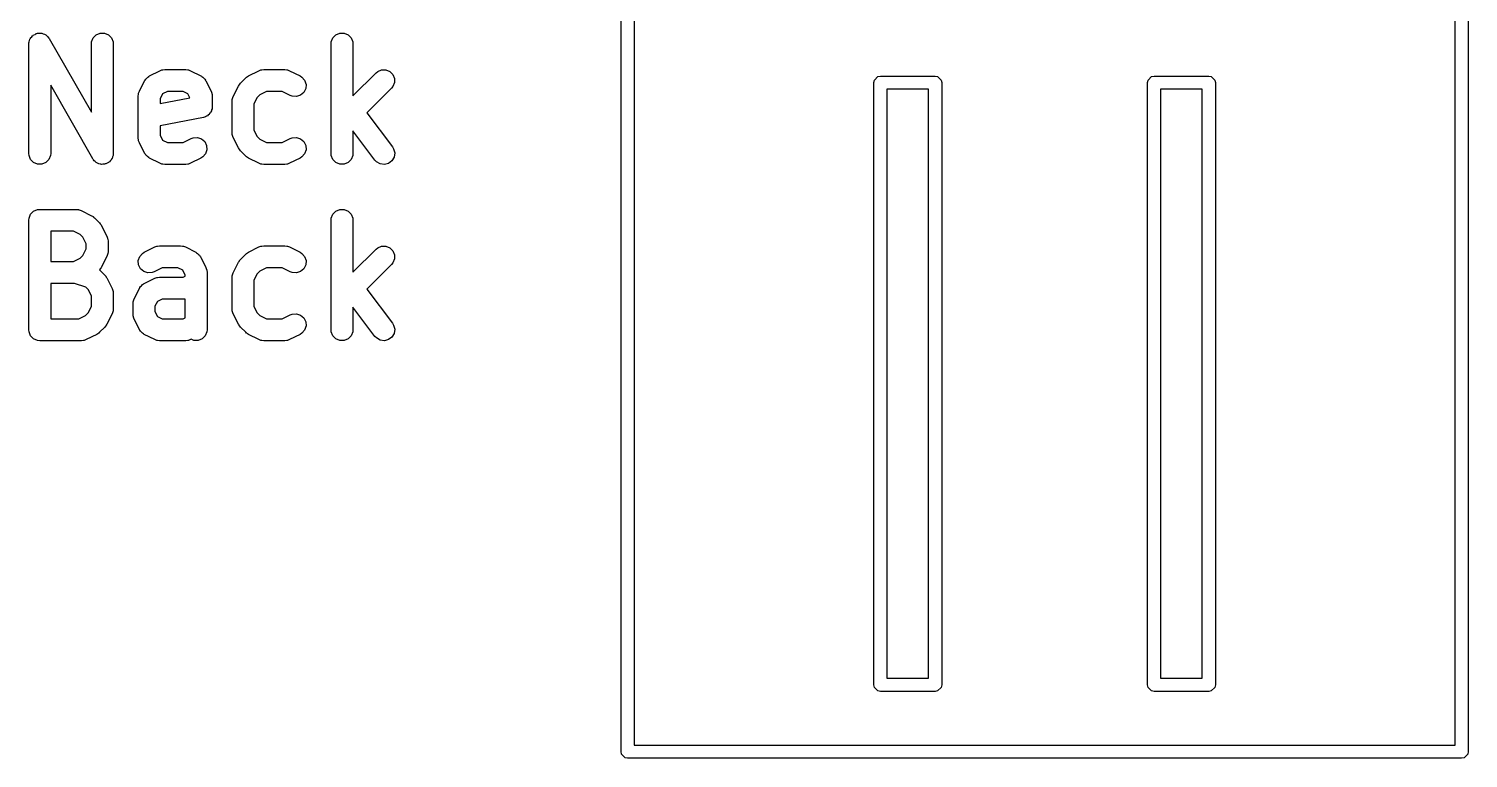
# Model space of a CAD drawing. Extents: x 2.05 to 8.87, y -5.84 to -2.88.
# Drawn here: x 2.056 to 2.574, y -5.834 to -5.571 of the extents above; entities that cross this region are included whole.
import ezdxf

# ---------------------------------------------------------------- set-up
doc = ezdxf.new("R2010")
doc.units = 0
doc.header["$MEASUREMENT"] = 0
doc.layers.add('BLACK', color=7, linetype='CONTINUOUS')

msp = doc.modelspace()

# ---------------------------------------------------------------- linework, layer by layer
at = {"layer": 'BLACK', "linetype": 'CONTINUOUS'}
for p, q in [((2.2689, -5.8313), (2.2689, -5.36988)), ((2.27362, -5.37224), (2.27362, -5.82894)), ((2.5689, -5.82894), (2.5689, -5.37224)), ((2.57362, -5.36988), (2.57362, -5.8313)), ((2.05597, -5.57609), (2.05617, -5.57561)), ((2.05617, -5.57561), (2.05631, -5.5751)), ((2.05631, -5.5751), (2.05646, -5.5749)), ((2.05646, -5.5749), (2.05656, -5.57467)), ((2.05656, -5.57467), (2.05693, -5.5743)), ((2.05693, -5.5743), (2.05725, -5.57389)), ((2.05725, -5.57389), (2.05746, -5.57376)), ((2.05746, -5.57376), (2.05764, -5.57359)), ((2.05764, -5.57359), (2.05813, -5.57339)), ((2.05813, -5.57339), (2.05858, -5.57313)), ((2.05858, -5.57313), (2.05883, -5.57309)), ((2.05883, -5.57309), (2.05906, -5.573)), ((2.05906, -5.573), (2.05959, -5.573)), ((2.05959, -5.573), (2.0601, -5.57293)), ((2.0601, -5.57293), (2.06035, -5.573)), ((2.06035, -5.573), (2.0606, -5.573)), ((2.0606, -5.573), (2.06108, -5.5732)), ((2.06108, -5.5732), (2.06159, -5.57334)), ((2.06159, -5.57334), (2.06178, -5.57349)), ((2.06178, -5.57349), (2.06202, -5.57359)), ((2.06202, -5.57359), (2.06239, -5.57396)), ((2.06239, -5.57396), (2.0628, -5.57428)), ((2.0628, -5.57428), (2.06303, -5.5746)), ((2.06303, -5.5746), (2.0631, -5.57467)), ((2.0631, -5.57467), (2.06313, -5.57474)), ((2.06313, -5.57474), (2.06325, -5.57491)), ((2.06325, -5.57491), (2.07839, -5.6014)), ((2.07847, -5.57609), (2.07905, -5.57467)), ((2.07905, -5.57467), (2.08014, -5.57359)), ((2.08014, -5.57359), (2.08156, -5.573)), ((2.08156, -5.573), (2.08309, -5.573)), ((2.08309, -5.573), (2.08451, -5.57359)), ((2.08451, -5.57359), (2.0856, -5.57467)), ((2.0856, -5.57467), (2.08619, -5.57609)), ((2.1647, -5.57609), (2.16529, -5.57467)), ((2.16529, -5.57467), (2.16638, -5.57359)), ((2.16638, -5.57359), (2.1678, -5.573)), ((2.1678, -5.573), (2.16933, -5.573)), ((2.16933, -5.573), (2.17075, -5.57359)), ((2.17075, -5.57359), (2.17184, -5.57467)), ((2.17184, -5.57467), (2.17243, -5.57609)), ((2.05589, -5.57686), (2.05591, -5.57666)), ((2.05589, -5.61623), (2.05589, -5.57686)), ((2.0559, -5.57658), (2.05593, -5.57648)), ((2.05591, -5.57666), (2.0559, -5.57658)), ((2.05593, -5.57648), (2.05597, -5.57609)), ((2.07839, -5.57686), (2.07847, -5.57609)), ((2.07839, -5.6014), (2.07839, -5.57686)), ((2.08619, -5.57609), (2.08626, -5.57686)), ((2.08626, -5.57686), (2.08626, -5.61623)), ((2.16463, -5.57686), (2.1647, -5.57609)), ((2.16463, -5.61623), (2.16463, -5.57686)), ((2.17243, -5.57609), (2.1725, -5.57686)), ((2.1725, -5.57686), (2.1725, -5.59548)), ((2.10306, -5.58646), (2.10378, -5.58619)), ((2.10378, -5.58619), (2.10393, -5.58618)), ((2.10393, -5.58618), (2.10406, -5.58612)), ((2.10406, -5.58612), (2.10482, -5.58605)), ((2.10482, -5.58605), (2.11232, -5.58605)), ((2.11232, -5.58605), (2.11309, -5.58612)), ((2.11309, -5.58612), (2.11322, -5.58618)), ((2.11322, -5.58618), (2.11336, -5.58619)), ((2.11336, -5.58619), (2.11408, -5.58646)), ((2.13868, -5.58646), (2.1394, -5.58619)), ((2.1394, -5.58619), (2.13955, -5.58618)), ((2.13955, -5.58618), (2.13968, -5.58612)), ((2.13968, -5.58612), (2.14044, -5.58605)), ((2.14044, -5.58605), (2.14794, -5.58605)), ((2.14794, -5.58605), (2.14871, -5.58612)), ((2.14871, -5.58612), (2.14884, -5.58618)), ((2.14884, -5.58618), (2.14898, -5.58619)), ((2.14898, -5.58619), (2.1497, -5.58646)), ((2.18138, -5.58671), (2.1828, -5.58612)), ((2.1828, -5.58612), (2.18433, -5.58612)), ((2.18433, -5.58612), (2.18575, -5.58671)), ((2.09568, -5.59385), (2.09755, -5.5901)), ((2.09755, -5.5901), (2.09763, -5.58997)), ((2.09763, -5.58997), (2.09765, -5.58991)), ((2.09765, -5.58991), (2.09772, -5.58983)), ((2.09772, -5.58983), (2.09796, -5.58944)), ((2.09796, -5.58944), (2.09834, -5.58912)), ((2.09834, -5.58912), (2.09866, -5.58875)), ((2.09866, -5.58875), (2.09905, -5.5885)), ((2.09905, -5.5885), (2.09912, -5.58844)), ((2.09912, -5.58844), (2.09919, -5.58842)), ((2.09919, -5.58842), (2.09931, -5.58834)), ((2.09931, -5.58834), (2.10306, -5.58646)), ((2.11408, -5.58646), (2.11783, -5.58834)), ((2.11783, -5.58834), (2.11796, -5.58842)), ((2.11796, -5.58842), (2.11802, -5.58844)), ((2.11802, -5.58844), (2.1181, -5.5885)), ((2.1181, -5.5885), (2.11849, -5.58875)), ((2.11849, -5.58875), (2.11881, -5.58912)), ((2.11881, -5.58912), (2.11918, -5.58944)), ((2.11918, -5.58944), (2.11943, -5.58983)), ((2.11943, -5.58983), (2.11949, -5.58991)), ((2.11949, -5.58991), (2.11951, -5.58997)), ((2.11951, -5.58997), (2.11959, -5.5901)), ((2.11959, -5.5901), (2.12147, -5.59385)), ((2.13155, -5.59154), (2.13164, -5.59144)), ((2.13164, -5.59144), (2.13171, -5.59132)), ((2.13171, -5.59132), (2.13179, -5.59125)), ((2.13179, -5.59125), (2.13204, -5.59095)), ((2.13204, -5.59095), (2.13391, -5.58907)), ((2.13391, -5.58907), (2.13421, -5.58883)), ((2.13421, -5.58883), (2.13428, -5.58875)), ((2.13428, -5.58875), (2.1344, -5.58867)), ((2.1344, -5.58867), (2.13451, -5.58858)), ((2.13451, -5.58858), (2.1346, -5.58854)), ((2.1346, -5.58854), (2.13493, -5.58834)), ((2.13493, -5.58834), (2.13868, -5.58646)), ((2.1497, -5.58646), (2.15345, -5.58834)), ((2.15345, -5.58834), (2.15411, -5.58875)), ((2.15411, -5.58875), (2.15511, -5.58991)), ((2.15511, -5.58991), (2.1556, -5.59136)), ((2.1556, -5.59136), (2.15549, -5.5929)), ((2.1725, -5.59548), (2.18078, -5.5872)), ((2.18078, -5.5872), (2.18138, -5.58671)), ((2.18575, -5.58671), (2.18684, -5.5878)), ((2.18684, -5.5878), (2.18743, -5.58921)), ((2.18743, -5.59075), (2.18684, -5.59217)), ((2.18743, -5.58921), (2.18743, -5.59075)), ((2.35984, -5.59075), (2.36002, -5.58984)), ((2.35984, -5.80728), (2.35984, -5.59075)), ((2.36002, -5.58984), (2.3613, -5.58857)), ((2.3613, -5.58857), (2.3622, -5.58839)), ((2.3622, -5.58839), (2.38189, -5.58839)), ((2.38189, -5.58839), (2.38279, -5.58857)), ((2.38279, -5.58857), (2.38407, -5.58984)), ((2.38407, -5.58984), (2.38425, -5.59075)), ((2.38425, -5.59075), (2.38425, -5.80728)), ((2.45827, -5.59075), (2.45845, -5.58984)), ((2.45827, -5.80728), (2.45827, -5.59075)), ((2.45845, -5.58984), (2.45973, -5.58857)), ((2.45973, -5.58857), (2.46063, -5.58839)), ((2.46063, -5.58839), (2.48031, -5.58839)), ((2.48031, -5.58839), (2.48122, -5.58857)), ((2.48122, -5.58857), (2.4825, -5.58984)), ((2.4825, -5.58984), (2.48268, -5.59075)), ((2.48268, -5.59075), (2.48268, -5.80728)), ((2.07891, -5.61818), (2.06377, -5.59168)), ((2.06377, -5.59168), (2.06377, -5.61623)), ((2.09526, -5.59561), (2.09534, -5.59484)), ((2.09526, -5.6106), (2.09526, -5.59561)), ((2.09534, -5.59484), (2.09539, -5.59471)), ((2.09539, -5.59471), (2.0954, -5.59457)), ((2.0954, -5.59457), (2.09568, -5.59385)), ((2.10401, -5.59479), (2.10314, -5.59654)), ((2.10314, -5.5983), (2.11383, -5.59617)), ((2.10314, -5.59654), (2.10314, -5.5983)), ((2.10575, -5.59392), (2.10401, -5.59479)), ((2.11139, -5.59392), (2.10575, -5.59392)), ((2.11314, -5.59479), (2.11139, -5.59392)), ((2.11383, -5.59617), (2.11314, -5.59479)), ((2.12147, -5.59385), (2.12174, -5.59457)), ((2.12174, -5.59457), (2.12175, -5.59471)), ((2.12175, -5.59471), (2.12181, -5.59484)), ((2.12181, -5.59484), (2.12188, -5.59561)), ((2.12188, -5.59561), (2.12188, -5.59936)), ((2.12908, -5.59671), (2.12914, -5.59658)), ((2.12914, -5.59658), (2.12915, -5.59644)), ((2.12915, -5.59644), (2.12942, -5.59572)), ((2.12942, -5.59572), (2.1313, -5.59197)), ((2.1313, -5.59197), (2.13151, -5.59164)), ((2.13151, -5.59164), (2.13155, -5.59154)), ((2.13806, -5.59606), (2.13688, -5.59841)), ((2.13903, -5.59509), (2.13806, -5.59606)), ((2.14137, -5.59392), (2.13903, -5.59509)), ((2.14701, -5.59392), (2.14137, -5.59392)), ((2.14993, -5.59538), (2.14701, -5.59392)), ((2.15065, -5.59565), (2.14993, -5.59538)), ((2.15219, -5.59576), (2.15065, -5.59565)), ((2.15364, -5.59528), (2.15219, -5.59576)), ((2.1548, -5.59427), (2.15364, -5.59528)), ((2.15549, -5.5929), (2.1548, -5.59427)), ((2.18635, -5.59277), (2.17751, -5.6016)), ((2.18684, -5.59217), (2.18635, -5.59277)), ((2.36457, -5.59311), (2.36457, -5.80492)), ((2.37953, -5.59311), (2.36457, -5.59311)), ((2.37953, -5.80492), (2.37953, -5.59311)), ((2.46299, -5.59311), (2.46299, -5.80492)), ((2.47795, -5.59311), (2.46299, -5.59311)), ((2.47795, -5.80492), (2.47795, -5.59311)), ((2.12095, -5.60182), (2.12073, -5.60214)), ((2.12122, -5.60154), (2.12095, -5.60182)), ((2.12137, -5.60118), (2.12122, -5.60154)), ((2.12159, -5.60086), (2.12137, -5.60118)), ((2.12166, -5.60048), (2.12159, -5.60086)), ((2.12181, -5.60012), (2.12166, -5.60048)), ((2.12188, -5.59936), (2.12181, -5.60012)), ((2.12901, -5.59748), (2.12908, -5.59671)), ((2.12901, -5.60873), (2.12901, -5.59748)), ((2.13688, -5.59841), (2.13688, -5.6078)), ((2.17751, -5.6016), (2.18671, -5.61387)), ((2.11872, -5.60322), (2.10314, -5.60633)), ((2.10314, -5.60633), (2.10314, -5.60968)), ((2.11946, -5.60299), (2.11872, -5.60322)), ((2.11872, -5.60322), (2.11872, -5.60322)), ((2.11872, -5.60322), (2.11872, -5.60322)), ((2.11872, -5.60322), (2.11872, -5.60322)), ((2.11978, -5.60278), (2.11946, -5.60299)), ((2.12013, -5.60263), (2.11978, -5.60278)), ((2.12041, -5.60235), (2.12013, -5.60263)), ((2.12073, -5.60214), (2.12041, -5.60235)), ((2.09534, -5.61137), (2.09526, -5.6106)), ((2.09539, -5.6115), (2.09534, -5.61137)), ((2.0954, -5.61164), (2.09539, -5.6115)), ((2.09568, -5.61237), (2.0954, -5.61164)), ((2.10314, -5.60968), (2.10401, -5.61142)), ((2.10401, -5.61142), (2.10575, -5.61229)), ((2.11139, -5.61229), (2.11431, -5.61083)), ((2.11431, -5.61083), (2.11503, -5.61056)), ((2.11503, -5.61056), (2.11657, -5.61045)), ((2.11657, -5.61045), (2.11802, -5.61093)), ((2.11802, -5.61093), (2.11918, -5.61194)), ((2.11918, -5.61194), (2.11987, -5.61331)), ((2.12908, -5.6095), (2.12901, -5.60873)), ((2.12914, -5.60963), (2.12908, -5.6095)), ((2.12915, -5.60977), (2.12914, -5.60963)), ((2.12942, -5.61049), (2.12915, -5.60977)), ((2.1313, -5.61424), (2.12942, -5.61049)), ((2.13688, -5.6078), (2.13806, -5.61015)), ((2.13806, -5.61015), (2.13903, -5.61112)), ((2.13903, -5.61112), (2.14137, -5.61229)), ((2.14701, -5.61229), (2.14993, -5.61083)), ((2.14993, -5.61083), (2.15065, -5.61056)), ((2.15065, -5.61056), (2.15219, -5.61045)), ((2.15219, -5.61045), (2.15364, -5.61093)), ((2.15364, -5.61093), (2.1548, -5.61194)), ((2.1548, -5.61194), (2.15549, -5.61331)), ((2.18041, -5.61859), (2.1725, -5.60804)), ((2.1725, -5.60804), (2.1725, -5.61623)), ((2.05597, -5.617), (2.05589, -5.61623)), ((2.05656, -5.61842), (2.05597, -5.617)), ((2.06369, -5.617), (2.0631, -5.61842)), ((2.06377, -5.61623), (2.06369, -5.617)), ((2.08619, -5.617), (2.08599, -5.61748)), ((2.08623, -5.6166), (2.08619, -5.617)), ((2.08625, -5.6165), (2.08623, -5.6166)), ((2.08626, -5.61623), (2.08624, -5.61643)), ((2.08624, -5.61643), (2.08625, -5.6165)), ((2.09755, -5.61611), (2.09568, -5.61237)), ((2.09763, -5.61624), (2.09755, -5.61611)), ((2.09765, -5.6163), (2.09763, -5.61624)), ((2.09772, -5.61638), (2.09765, -5.6163)), ((2.09796, -5.61677), (2.09772, -5.61638)), ((2.09834, -5.61709), (2.09796, -5.61677)), ((2.09866, -5.61746), (2.09834, -5.61709)), ((2.10575, -5.61229), (2.11139, -5.61229)), ((2.11949, -5.6163), (2.11849, -5.61746)), ((2.11998, -5.61485), (2.11949, -5.6163)), ((2.11987, -5.61331), (2.11998, -5.61485)), ((2.13151, -5.61457), (2.1313, -5.61424)), ((2.13155, -5.61467), (2.13151, -5.61457)), ((2.13164, -5.61478), (2.13155, -5.61467)), ((2.13171, -5.61489), (2.13164, -5.61478)), ((2.13179, -5.61496), (2.13171, -5.61489)), ((2.13204, -5.61526), (2.13179, -5.61496)), ((2.13391, -5.61714), (2.13204, -5.61526)), ((2.13421, -5.61739), (2.13391, -5.61714)), ((2.14137, -5.61229), (2.14701, -5.61229)), ((2.15511, -5.6163), (2.15411, -5.61746)), ((2.1556, -5.61485), (2.15511, -5.6163)), ((2.15549, -5.61331), (2.1556, -5.61485)), ((2.1647, -5.617), (2.16463, -5.61623)), ((2.16529, -5.61842), (2.1647, -5.617)), ((2.17243, -5.617), (2.17184, -5.61842)), ((2.1725, -5.61623), (2.17243, -5.617)), ((2.18671, -5.61387), (2.18711, -5.61453)), ((2.18711, -5.61453), (2.1875, -5.61601)), ((2.1875, -5.61601), (2.18728, -5.61754)), ((2.05764, -5.6195), (2.05656, -5.61842)), ((2.05906, -5.62009), (2.05764, -5.6195)), ((2.0606, -5.62009), (2.05906, -5.62009)), ((2.06202, -5.6195), (2.0606, -5.62009)), ((2.0631, -5.61842), (2.06202, -5.6195)), ((2.07902, -5.61834), (2.07891, -5.61818)), ((2.07905, -5.61842), (2.07902, -5.61834)), ((2.07913, -5.61849), (2.07905, -5.61842)), ((2.07936, -5.61881), (2.07913, -5.61849)), ((2.07977, -5.61913), (2.07936, -5.61881)), ((2.08014, -5.6195), (2.07977, -5.61913)), ((2.08037, -5.6196), (2.08014, -5.6195)), ((2.08057, -5.61975), (2.08037, -5.6196)), ((2.08107, -5.61989), (2.08057, -5.61975)), ((2.08156, -5.62009), (2.08107, -5.61989)), ((2.08181, -5.62009), (2.08156, -5.62009)), ((2.08205, -5.62016), (2.08181, -5.62009)), ((2.08257, -5.62009), (2.08205, -5.62016)), ((2.08309, -5.62009), (2.08257, -5.62009)), ((2.08333, -5.61999), (2.08309, -5.62009)), ((2.08358, -5.61996), (2.08333, -5.61999)), ((2.08403, -5.6197), (2.08358, -5.61996)), ((2.08451, -5.6195), (2.08403, -5.6197)), ((2.08469, -5.61933), (2.08451, -5.6195)), ((2.08491, -5.6192), (2.08469, -5.61933)), ((2.08523, -5.61879), (2.08491, -5.6192)), ((2.0856, -5.61842), (2.08523, -5.61879)), ((2.0857, -5.61818), (2.0856, -5.61842)), ((2.08585, -5.61799), (2.0857, -5.61818)), ((2.08599, -5.61748), (2.08585, -5.61799)), ((2.09905, -5.61771), (2.09866, -5.61746)), ((2.09912, -5.61777), (2.09905, -5.61771)), ((2.09919, -5.61779), (2.09912, -5.61777)), ((2.09931, -5.61788), (2.09919, -5.61779)), ((2.10306, -5.61975), (2.09931, -5.61788)), ((2.10378, -5.62003), (2.10306, -5.61975)), ((2.10393, -5.62004), (2.10378, -5.62003)), ((2.10406, -5.62009), (2.10393, -5.62004)), ((2.10482, -5.62017), (2.10406, -5.62009)), ((2.11232, -5.62017), (2.10482, -5.62017)), ((2.11309, -5.62009), (2.11232, -5.62017)), ((2.11322, -5.62004), (2.11309, -5.62009)), ((2.11336, -5.62003), (2.11322, -5.62004)), ((2.11408, -5.61975), (2.11336, -5.62003)), ((2.11783, -5.61788), (2.11408, -5.61975)), ((2.11849, -5.61746), (2.11783, -5.61788)), ((2.13428, -5.61746), (2.13421, -5.61739)), ((2.1344, -5.61754), (2.13428, -5.61746)), ((2.13451, -5.61763), (2.1344, -5.61754)), ((2.1346, -5.61767), (2.13451, -5.61763)), ((2.13493, -5.61788), (2.1346, -5.61767)), ((2.13868, -5.61975), (2.13493, -5.61788)), ((2.1394, -5.62003), (2.13868, -5.61975)), ((2.13955, -5.62004), (2.1394, -5.62003)), ((2.13968, -5.62009), (2.13955, -5.62004)), ((2.14044, -5.62017), (2.13968, -5.62009)), ((2.14794, -5.62017), (2.14044, -5.62017)), ((2.14871, -5.62009), (2.14794, -5.62017)), ((2.14884, -5.62004), (2.14871, -5.62009)), ((2.14898, -5.62003), (2.14884, -5.62004)), ((2.1497, -5.61975), (2.14898, -5.62003)), ((2.15345, -5.61788), (2.1497, -5.61975)), ((2.15411, -5.61746), (2.15345, -5.61788)), ((2.16638, -5.6195), (2.16529, -5.61842)), ((2.1678, -5.62009), (2.16638, -5.6195)), ((2.16933, -5.62009), (2.1678, -5.62009)), ((2.17075, -5.6195), (2.16933, -5.62009)), ((2.17184, -5.61842), (2.17075, -5.6195)), ((2.18094, -5.61916), (2.18041, -5.61859)), ((2.18226, -5.61994), (2.18094, -5.61916)), ((2.18378, -5.62016), (2.18226, -5.61994)), ((2.18527, -5.61978), (2.18378, -5.62016)), ((2.1865, -5.61886), (2.18527, -5.61978)), ((2.18728, -5.61754), (2.1865, -5.61886)), ((2.05597, -5.63947), (2.05656, -5.63806)), ((2.05656, -5.63806), (2.05764, -5.63697)), ((2.05764, -5.63697), (2.05906, -5.63638)), ((2.05906, -5.63638), (2.05983, -5.63631)), ((2.05983, -5.63631), (2.07295, -5.63631)), ((2.07295, -5.63631), (2.07372, -5.63638)), ((2.07372, -5.63638), (2.07385, -5.63644)), ((2.07385, -5.63644), (2.07399, -5.63645)), ((2.07399, -5.63645), (2.07471, -5.63672)), ((2.07471, -5.63672), (2.07846, -5.6386)), ((2.1647, -5.63947), (2.16529, -5.63806)), ((2.16529, -5.63806), (2.16638, -5.63697)), ((2.16638, -5.63697), (2.1678, -5.63638)), ((2.1678, -5.63638), (2.16933, -5.63638)), ((2.16933, -5.63638), (2.17075, -5.63697)), ((2.17075, -5.63697), (2.17184, -5.63806)), ((2.17184, -5.63806), (2.17243, -5.63947)), ((2.05589, -5.64024), (2.05597, -5.63947)), ((2.05589, -5.67961), (2.05589, -5.64024)), ((2.07846, -5.6386), (2.07879, -5.6388)), ((2.07879, -5.6388), (2.07889, -5.63884)), ((2.07889, -5.63884), (2.079, -5.63893)), ((2.079, -5.63893), (2.07912, -5.63901)), ((2.07912, -5.63901), (2.07918, -5.63909)), ((2.07918, -5.63909), (2.07949, -5.63933)), ((2.07949, -5.63933), (2.08136, -5.64121)), ((2.08136, -5.64121), (2.08161, -5.64151)), ((2.08161, -5.64151), (2.08169, -5.64158)), ((2.08169, -5.64158), (2.08176, -5.6417)), ((2.08176, -5.6417), (2.08185, -5.6418)), ((2.08185, -5.6418), (2.08189, -5.6419)), ((2.08189, -5.6419), (2.0821, -5.64223)), ((2.0821, -5.64223), (2.08397, -5.64598)), ((2.16463, -5.64024), (2.1647, -5.63947)), ((2.16463, -5.67961), (2.16463, -5.64024)), ((2.17243, -5.63947), (2.1725, -5.64024)), ((2.1725, -5.64024), (2.1725, -5.65886)), ((2.07202, -5.64418), (2.06377, -5.64418)), ((2.06377, -5.64418), (2.06377, -5.65505)), ((2.07437, -5.64535), (2.07202, -5.64418)), ((2.07534, -5.64632), (2.07437, -5.64535)), ((2.07652, -5.64867), (2.07534, -5.64632)), ((2.08397, -5.64598), (2.08425, -5.6467)), ((2.08425, -5.6467), (2.08426, -5.64684)), ((2.08426, -5.64684), (2.08431, -5.64697)), ((2.08431, -5.64697), (2.08439, -5.64774)), ((2.08439, -5.64774), (2.08439, -5.65149)), ((2.07437, -5.65388), (2.07534, -5.65291)), ((2.07534, -5.65291), (2.07652, -5.65056)), ((2.07652, -5.65056), (2.07652, -5.64867)), ((2.08397, -5.65325), (2.0821, -5.657)), ((2.08425, -5.65253), (2.08397, -5.65325)), ((2.08426, -5.65239), (2.08425, -5.65253)), ((2.08431, -5.65226), (2.08426, -5.65239)), ((2.08439, -5.65149), (2.08431, -5.65226)), ((2.09529, -5.65475), (2.09578, -5.65329)), ((2.09578, -5.65329), (2.09679, -5.65213)), ((2.09679, -5.65213), (2.09744, -5.65172)), ((2.09744, -5.65172), (2.10119, -5.64984)), ((2.10119, -5.64984), (2.10191, -5.64957)), ((2.10191, -5.64957), (2.10205, -5.64956)), ((2.10205, -5.64956), (2.10218, -5.6495)), ((2.10218, -5.6495), (2.10295, -5.64943)), ((2.10295, -5.64943), (2.11045, -5.64943)), ((2.11045, -5.64943), (2.11122, -5.6495)), ((2.11122, -5.6495), (2.11135, -5.64956)), ((2.11135, -5.64956), (2.11149, -5.64957)), ((2.11149, -5.64957), (2.11221, -5.64984)), ((2.11221, -5.64984), (2.11596, -5.65172)), ((2.11596, -5.65172), (2.11609, -5.6518)), ((2.11609, -5.6518), (2.11615, -5.65182)), ((2.11615, -5.65182), (2.11622, -5.65189)), ((2.11622, -5.65189), (2.11661, -5.65213)), ((2.11661, -5.65213), (2.11693, -5.6525)), ((2.11693, -5.6525), (2.11731, -5.65283)), ((2.11731, -5.65283), (2.11755, -5.65322)), ((2.11755, -5.65322), (2.11762, -5.65329)), ((2.11762, -5.65329), (2.11764, -5.65335)), ((2.11764, -5.65335), (2.11772, -5.65348)), ((2.11772, -5.65348), (2.11959, -5.65723)), ((2.13204, -5.65433), (2.13391, -5.65246)), ((2.13391, -5.65246), (2.13421, -5.65221)), ((2.13421, -5.65221), (2.13428, -5.65213)), ((2.13428, -5.65213), (2.1344, -5.65206)), ((2.1344, -5.65206), (2.13451, -5.65197)), ((2.13451, -5.65197), (2.1346, -5.65193)), ((2.1346, -5.65193), (2.13493, -5.65172)), ((2.13493, -5.65172), (2.13868, -5.64984)), ((2.13868, -5.64984), (2.1394, -5.64957)), ((2.1394, -5.64957), (2.13955, -5.64956)), ((2.13955, -5.64956), (2.13968, -5.6495)), ((2.13968, -5.6495), (2.14044, -5.64943)), ((2.14044, -5.64943), (2.14794, -5.64943)), ((2.14794, -5.64943), (2.14871, -5.6495)), ((2.14871, -5.6495), (2.14884, -5.64956)), ((2.14884, -5.64956), (2.14898, -5.64957)), ((2.14898, -5.64957), (2.1497, -5.64984)), ((2.1497, -5.64984), (2.15345, -5.65172)), ((2.15345, -5.65172), (2.15411, -5.65213)), ((2.15411, -5.65213), (2.15511, -5.65329)), ((2.15511, -5.65329), (2.1556, -5.65475)), ((2.1725, -5.65886), (2.18078, -5.65058)), ((2.18078, -5.65058), (2.18138, -5.65009)), ((2.18138, -5.65009), (2.1828, -5.6495)), ((2.1828, -5.6495), (2.18433, -5.6495)), ((2.18433, -5.6495), (2.18575, -5.65009)), ((2.18575, -5.65009), (2.18684, -5.65118)), ((2.18684, -5.65118), (2.18743, -5.6526)), ((2.18743, -5.6526), (2.18743, -5.65413)), ((2.06377, -5.65505), (2.07202, -5.65505)), ((2.07202, -5.65505), (2.07437, -5.65388)), ((2.08136, -5.65802), (2.08133, -5.65806)), ((2.08133, -5.65806), (2.08136, -5.65808)), ((2.08161, -5.65772), (2.08136, -5.65802)), ((2.08136, -5.65808), (2.08324, -5.65996)), ((2.08169, -5.65765), (2.08161, -5.65772)), ((2.08176, -5.65754), (2.08169, -5.65765)), ((2.08185, -5.65743), (2.08176, -5.65754)), ((2.08189, -5.65733), (2.08185, -5.65743)), ((2.0821, -5.657), (2.08189, -5.65733)), ((2.0954, -5.65628), (2.09529, -5.65475)), ((2.09609, -5.65765), (2.0954, -5.65628)), ((2.09725, -5.65866), (2.09609, -5.65765)), ((2.09871, -5.65915), (2.09725, -5.65866)), ((2.10096, -5.65876), (2.10024, -5.65904)), ((2.10388, -5.6573), (2.10096, -5.65876)), ((2.10952, -5.6573), (2.10388, -5.6573)), ((2.11126, -5.65818), (2.10952, -5.6573)), ((2.11214, -5.65992), (2.11126, -5.65818)), ((2.11959, -5.65723), (2.11987, -5.65795)), ((2.11987, -5.65795), (2.11988, -5.65809)), ((2.11988, -5.65809), (2.11993, -5.65822)), ((2.11993, -5.65822), (2.12001, -5.65899)), ((2.12942, -5.6591), (2.1313, -5.65535)), ((2.1313, -5.65535), (2.13151, -5.65502)), ((2.13151, -5.65502), (2.13155, -5.65493)), ((2.13155, -5.65493), (2.13164, -5.65482)), ((2.13164, -5.65482), (2.13171, -5.6547)), ((2.13171, -5.6547), (2.13179, -5.65463)), ((2.13179, -5.65463), (2.13204, -5.65433)), ((2.13903, -5.65848), (2.13806, -5.65945)), ((2.14137, -5.6573), (2.13903, -5.65848)), ((2.14701, -5.6573), (2.14137, -5.6573)), ((2.14993, -5.65876), (2.14701, -5.6573)), ((2.15065, -5.65904), (2.14993, -5.65876)), ((2.15364, -5.65866), (2.15219, -5.65915)), ((2.1548, -5.65765), (2.15364, -5.65866)), ((2.15549, -5.65628), (2.1548, -5.65765)), ((2.1556, -5.65475), (2.15549, -5.65628)), ((2.18635, -5.65615), (2.17751, -5.66498)), ((2.18684, -5.65555), (2.18635, -5.65615)), ((2.18743, -5.65413), (2.18684, -5.65555)), ((2.07231, -5.66293), (2.06377, -5.66293)), ((2.06377, -5.66293), (2.06377, -5.67568)), ((2.07645, -5.66431), (2.07231, -5.66293)), ((2.08324, -5.65996), (2.08348, -5.66026)), ((2.08348, -5.66026), (2.08356, -5.66033)), ((2.08356, -5.66033), (2.08364, -5.66044)), ((2.08364, -5.66044), (2.08373, -5.66055)), ((2.08373, -5.66055), (2.08377, -5.66065)), ((2.08377, -5.66065), (2.08397, -5.66098)), ((2.08397, -5.66098), (2.08585, -5.66473)), ((2.09609, -5.66408), (2.09646, -5.66375)), ((2.09646, -5.66375), (2.09679, -5.66338)), ((2.09679, -5.66338), (2.09717, -5.66313)), ((2.09717, -5.66313), (2.09725, -5.66307)), ((2.09725, -5.66307), (2.09731, -5.66305)), ((2.09731, -5.66305), (2.09744, -5.66297)), ((2.09744, -5.66297), (2.10119, -5.66109)), ((2.10024, -5.65904), (2.09871, -5.65915)), ((2.10119, -5.66109), (2.10191, -5.66082)), ((2.10191, -5.66082), (2.10205, -5.66081)), ((2.10205, -5.66081), (2.10218, -5.66075)), ((2.10218, -5.66075), (2.10295, -5.66068)), ((2.10295, -5.66068), (2.11139, -5.66068)), ((2.11139, -5.66068), (2.11214, -5.66031)), ((2.11214, -5.66031), (2.11214, -5.65992)), ((2.12001, -5.65899), (2.12001, -5.67961)), ((2.12901, -5.66087), (2.12908, -5.6601)), ((2.12901, -5.67211), (2.12901, -5.66087)), ((2.12908, -5.6601), (2.12914, -5.65997)), ((2.12914, -5.65997), (2.12915, -5.65983)), ((2.12915, -5.65983), (2.12942, -5.6591)), ((2.13806, -5.65945), (2.13688, -5.66179)), ((2.13688, -5.66179), (2.13688, -5.67118)), ((2.15219, -5.65915), (2.15065, -5.65904)), ((2.07722, -5.66507), (2.07645, -5.66431)), ((2.07839, -5.66742), (2.07722, -5.66507)), ((2.07839, -5.67118), (2.07839, -5.66742)), ((2.08585, -5.66473), (2.08612, -5.66545)), ((2.08612, -5.66545), (2.08613, -5.66559)), ((2.08613, -5.66559), (2.08619, -5.66572)), ((2.08619, -5.66572), (2.08626, -5.66649)), ((2.08626, -5.66649), (2.08626, -5.67211)), ((2.09353, -5.6692), (2.0938, -5.66848)), ((2.0938, -5.66848), (2.09568, -5.66473)), ((2.09568, -5.66473), (2.09576, -5.6646)), ((2.09576, -5.6646), (2.09578, -5.66454)), ((2.09578, -5.66454), (2.09584, -5.66446)), ((2.09584, -5.66446), (2.09609, -5.66408)), ((2.10388, -5.66855), (2.10213, -5.66942)), ((2.11214, -5.66855), (2.10388, -5.66855)), ((2.11214, -5.6753), (2.11214, -5.66855)), ((2.17751, -5.66498), (2.18671, -5.67725)), ((2.07625, -5.6745), (2.07722, -5.67353)), ((2.07722, -5.67353), (2.07839, -5.67118)), ((2.08585, -5.67387), (2.08397, -5.67762)), ((2.08612, -5.67315), (2.08585, -5.67387)), ((2.08613, -5.67301), (2.08612, -5.67315)), ((2.08619, -5.67288), (2.08613, -5.67301)), ((2.08626, -5.67211), (2.08619, -5.67288)), ((2.09339, -5.67024), (2.09346, -5.66947)), ((2.09339, -5.67399), (2.09339, -5.67024)), ((2.09346, -5.67476), (2.09339, -5.67399)), ((2.09346, -5.66947), (2.09352, -5.66934)), ((2.09352, -5.66934), (2.09353, -5.6692)), ((2.10213, -5.66942), (2.10126, -5.67117)), ((2.10126, -5.67117), (2.10126, -5.67306)), ((2.10126, -5.67306), (2.10213, -5.6748)), ((2.12908, -5.67288), (2.12901, -5.67211)), ((2.12914, -5.67301), (2.12908, -5.67288)), ((2.12915, -5.67315), (2.12914, -5.67301)), ((2.12942, -5.67387), (2.12915, -5.67315)), ((2.1313, -5.67762), (2.12942, -5.67387)), ((2.13688, -5.67118), (2.13806, -5.67353)), ((2.13806, -5.67353), (2.13903, -5.6745)), ((2.14701, -5.67568), (2.14993, -5.67422)), ((2.14993, -5.67422), (2.15065, -5.67394)), ((2.15065, -5.67394), (2.15219, -5.67383)), ((2.15219, -5.67383), (2.15364, -5.67432)), ((2.18041, -5.68197), (2.1725, -5.67143)), ((2.1725, -5.67143), (2.1725, -5.67961)), ((2.06377, -5.67568), (2.0739, -5.67568)), ((2.0739, -5.67568), (2.07625, -5.6745)), ((2.08324, -5.67865), (2.08136, -5.68052)), ((2.08348, -5.67835), (2.08324, -5.67865)), ((2.08356, -5.67828), (2.08348, -5.67835)), ((2.08364, -5.67816), (2.08356, -5.67828)), ((2.08373, -5.67805), (2.08364, -5.67816)), ((2.08377, -5.67795), (2.08373, -5.67805)), ((2.08397, -5.67762), (2.08377, -5.67795)), ((2.09352, -5.67489), (2.09346, -5.67476)), ((2.09353, -5.67503), (2.09352, -5.67489)), ((2.0938, -5.67575), (2.09353, -5.67503)), ((2.09568, -5.6795), (2.0938, -5.67575)), ((2.10213, -5.6748), (2.10388, -5.67568)), ((2.10388, -5.67568), (2.11139, -5.67568)), ((2.11139, -5.67568), (2.11214, -5.6753)), ((2.13151, -5.67795), (2.1313, -5.67762)), ((2.13155, -5.67805), (2.13151, -5.67795)), ((2.13164, -5.67816), (2.13155, -5.67805)), ((2.13171, -5.67828), (2.13164, -5.67816)), ((2.13179, -5.67835), (2.13171, -5.67828)), ((2.13204, -5.67865), (2.13179, -5.67835)), ((2.13391, -5.68052), (2.13204, -5.67865)), ((2.13903, -5.6745), (2.14137, -5.67568)), ((2.14137, -5.67568), (2.14701, -5.67568)), ((2.15364, -5.67432), (2.1548, -5.67532)), ((2.1548, -5.67532), (2.15549, -5.6767)), ((2.1556, -5.67823), (2.15511, -5.67969)), ((2.15549, -5.6767), (2.1556, -5.67823)), ((2.18671, -5.67725), (2.18711, -5.67791)), ((2.18711, -5.67791), (2.1875, -5.6794)), ((2.1875, -5.6794), (2.18728, -5.68092)), ((2.05597, -5.68038), (2.05589, -5.67961)), ((2.05656, -5.6818), (2.05597, -5.68038)), ((2.05764, -5.68289), (2.05656, -5.6818)), ((2.05906, -5.68347), (2.05764, -5.68289)), ((2.05983, -5.68355), (2.05906, -5.68347)), ((2.07483, -5.68355), (2.05983, -5.68355)), ((2.0756, -5.68347), (2.07483, -5.68355)), ((2.07573, -5.68342), (2.0756, -5.68347)), ((2.07587, -5.68341), (2.07573, -5.68342)), ((2.07659, -5.68313), (2.07587, -5.68341)), ((2.08034, -5.68126), (2.07659, -5.68313)), ((2.08067, -5.68105), (2.08034, -5.68126)), ((2.08076, -5.68101), (2.08067, -5.68105)), ((2.08087, -5.68092), (2.08076, -5.68101)), ((2.08099, -5.68085), (2.08087, -5.68092)), ((2.08106, -5.68077), (2.08099, -5.68085)), ((2.08136, -5.68052), (2.08106, -5.68077)), ((2.09576, -5.67963), (2.09568, -5.6795)), ((2.09578, -5.67969), (2.09576, -5.67963)), ((2.09584, -5.67976), (2.09578, -5.67969)), ((2.09609, -5.68015), (2.09584, -5.67976)), ((2.09646, -5.68048), (2.09609, -5.68015)), ((2.09679, -5.68085), (2.09646, -5.68048)), ((2.09717, -5.68109), (2.09679, -5.68085)), ((2.09725, -5.68116), (2.09717, -5.68109)), ((2.09731, -5.68118), (2.09725, -5.68116)), ((2.09744, -5.68126), (2.09731, -5.68118)), ((2.10119, -5.68313), (2.09744, -5.68126)), ((2.10191, -5.68341), (2.10119, -5.68313)), ((2.10205, -5.68342), (2.10191, -5.68341)), ((2.10218, -5.68347), (2.10205, -5.68342)), ((2.10295, -5.68355), (2.10218, -5.68347)), ((2.11232, -5.68355), (2.10295, -5.68355)), ((2.11309, -5.68347), (2.11232, -5.68355)), ((2.11322, -5.68342), (2.11309, -5.68347)), ((2.11336, -5.68341), (2.11322, -5.68342)), ((2.11408, -5.68313), (2.11336, -5.68341)), ((2.11426, -5.68304), (2.11408, -5.68313)), ((2.1153, -5.68347), (2.11426, -5.68304)), ((2.11684, -5.68347), (2.1153, -5.68347)), ((2.11826, -5.68289), (2.11684, -5.68347)), ((2.11935, -5.6818), (2.11826, -5.68289)), ((2.11993, -5.68038), (2.11935, -5.6818)), ((2.12001, -5.67961), (2.11993, -5.68038)), ((2.13421, -5.68077), (2.13391, -5.68052)), ((2.13428, -5.68085), (2.13421, -5.68077)), ((2.1344, -5.68092), (2.13428, -5.68085)), ((2.13451, -5.68101), (2.1344, -5.68092)), ((2.1346, -5.68105), (2.13451, -5.68101)), ((2.13493, -5.68126), (2.1346, -5.68105)), ((2.13868, -5.68313), (2.13493, -5.68126)), ((2.1394, -5.68341), (2.13868, -5.68313)), ((2.13955, -5.68342), (2.1394, -5.68341)), ((2.13968, -5.68347), (2.13955, -5.68342)), ((2.14044, -5.68355), (2.13968, -5.68347)), ((2.14794, -5.68355), (2.14044, -5.68355)), ((2.14871, -5.68347), (2.14794, -5.68355)), ((2.14884, -5.68342), (2.14871, -5.68347)), ((2.14898, -5.68341), (2.14884, -5.68342)), ((2.1497, -5.68313), (2.14898, -5.68341)), ((2.15345, -5.68126), (2.1497, -5.68313)), ((2.15411, -5.68085), (2.15345, -5.68126)), ((2.15511, -5.67969), (2.15411, -5.68085)), ((2.1647, -5.68038), (2.16463, -5.67961)), ((2.16529, -5.6818), (2.1647, -5.68038)), ((2.16638, -5.68289), (2.16529, -5.6818)), ((2.1678, -5.68347), (2.16638, -5.68289)), ((2.16933, -5.68347), (2.1678, -5.68347)), ((2.17075, -5.68289), (2.16933, -5.68347)), ((2.17184, -5.6818), (2.17075, -5.68289)), ((2.17243, -5.68038), (2.17184, -5.6818)), ((2.1725, -5.67961), (2.17243, -5.68038)), ((2.18094, -5.68254), (2.18041, -5.68197)), ((2.18226, -5.68333), (2.18094, -5.68254)), ((2.18378, -5.68354), (2.18226, -5.68333)), ((2.18527, -5.68316), (2.18378, -5.68354)), ((2.1865, -5.68224), (2.18527, -5.68316)), ((2.18728, -5.68092), (2.1865, -5.68224)), ((2.36002, -5.80819), (2.35984, -5.80728)), ((2.3613, -5.80947), (2.36002, -5.80819)), ((2.36457, -5.80492), (2.37953, -5.80492)), ((2.38407, -5.80819), (2.38279, -5.80947)), ((2.38425, -5.80728), (2.38407, -5.80819)), ((2.45845, -5.80819), (2.45827, -5.80728)), ((2.45973, -5.80947), (2.45845, -5.80819)), ((2.46299, -5.80492), (2.47795, -5.80492)), ((2.4825, -5.80819), (2.48122, -5.80947)), ((2.48268, -5.80728), (2.4825, -5.80819)), ((2.3622, -5.80965), (2.3613, -5.80947)), ((2.38189, -5.80965), (2.3622, -5.80965)), ((2.38279, -5.80947), (2.38189, -5.80965)), ((2.46063, -5.80965), (2.45973, -5.80947)), ((2.48031, -5.80965), (2.46063, -5.80965)), ((2.48122, -5.80947), (2.48031, -5.80965)), ((2.27362, -5.82894), (2.42126, -5.82894)), ((2.42126, -5.82894), (2.5689, -5.82894)), ((2.26908, -5.8322), (2.2689, -5.8313)), ((2.27036, -5.83348), (2.26908, -5.8322)), ((2.27126, -5.83366), (2.27036, -5.83348)), ((2.42126, -5.83366), (2.27126, -5.83366)), ((2.57126, -5.83366), (2.42126, -5.83366)), ((2.57216, -5.83348), (2.57126, -5.83366)), ((2.57344, -5.8322), (2.57216, -5.83348)), ((2.57362, -5.8313), (2.57344, -5.8322))]:
    msp.add_line(p, q, dxfattribs=at)

doc.saveas('drawing.dxf')
